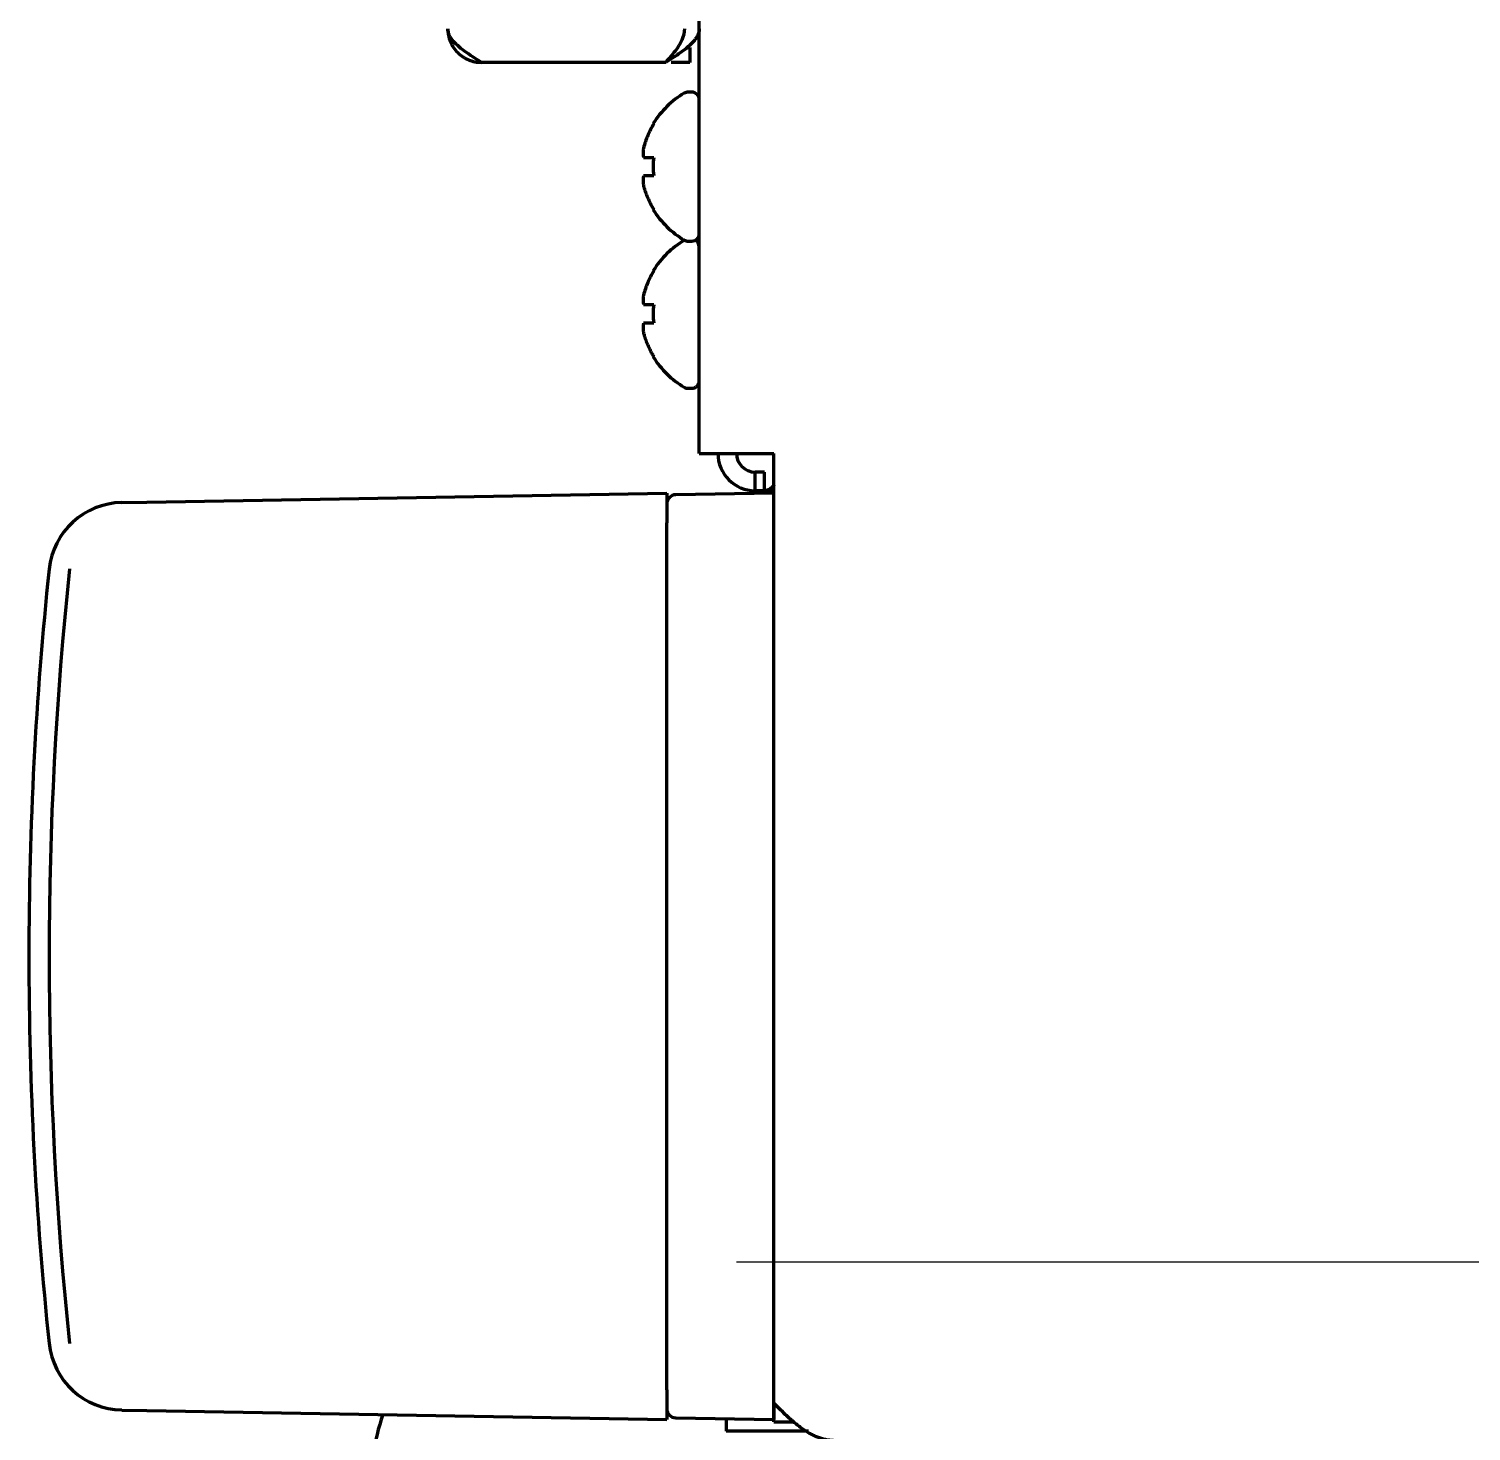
# Model space of a CAD drawing. Header units: inches. Extents: x -3022 to 7311, y 343 to 5680.
# Drawn here: x 4384.7 to 4462.1, y 2204.8 to 2280.1 of the extents above; entities that cross this region are included whole.
import ezdxf

# ---------------------------------------------------------------- set-up
doc = ezdxf.new("R2010")
doc.units = ezdxf.units.IN

# ---------------------------------------------------------------- blocks, each defined once
blk = doc.blocks.new('A$C29D5572B')
at = {"color": 1}
for p, q in [((0, 50), (0, -50)), ((-50, 0), (50, 0))]:
    blk.add_line(p, q, dxfattribs=at)
blk = doc.blocks.new('A$C0F8E2EAE')
blk.add_blockref('A$C29D5572B', (0, 0))

msp = doc.modelspace()

# ---------------------------------------------------------------- linework, layer by layer
at = {"linetype": 'Continuous', "lineweight": 70}
for p, q in [((4420.678, 2257.292), (4420.678, 3908.788)), ((4420.038, 2279.092), (4420.179, 2279.092)), ((4420.179, 2279.092), (4420.179, 2278.292)), ((4418.879, 2278.292), (4408.979, 2278.292)), ((4420.179, 2278.292), (4419.179, 2278.292)), ((4420.279, 2276.692), (4420.079, 2276.692)), ((4418.2, 2274.992), (4418.234, 2274.992)), ((4418.234, 2270.392), (4418.2, 2270.392)), ((4419.885, 2268.742), (4419.877, 2268.737)), ((4420.079, 2268.692), (4420.279, 2268.692)), ((4418.2, 2267.092), (4418.234, 2267.092)), ((4418.234, 2262.492), (4418.2, 2262.492)), ((4420.079, 2260.792), (4420.279, 2260.792)), ((4420.678, 2257.292), (4422.678, 2257.292)), ((4422.678, 2257.292), (4424.678, 2257.292)), ((4424.678, 2206.292), (4424.678, 2257.292)), ((4424.178, 2256.292), (4423.678, 2256.292)), ((4423.678, 2255.292), (4423.678, 2256.292)), ((4424.178, 2255.292), (4424.178, 2256.292)), ((4389.674, 2254.656), (4391.018, 2254.68)), ((4391.018, 2254.68), (4418.929, 2255.167)), ((4418.929, 2255.167), (4418.929, 2253.567)), ((4418.978, 2254.792), (4418.929, 2254.792)), ((4424.679, 2255.167), (4419.42, 2255.075)), ((4424.178, 2255.292), (4423.678, 2255.292)), ((4424.178, 2255.292), (4424.687, 2255.292)), ((4418.929, 2207.017), (4418.929, 2253.567)), ((4418.929, 2207.017), (4418.929, 2205.417)), ((4389.674, 2205.927), (4391.018, 2205.904)), ((4391.018, 2205.904), (4418.929, 2205.417)), ((4418.929, 2205.792), (4418.978, 2205.792)), ((4424.678, 2205.292), (4424.678, 2206.278)), ((4424.679, 2206.103), (4424.679, 2205.417)), ((4419.42, 2205.509), (4424.679, 2205.417)), ((4422.129, 2205.461), (4422.129, 2204.792)), ((4424.678, 2205.292), (4425.784, 2205.292)), ((4426.553, 2204.792), (4422.129, 2204.792))]:
    msp.add_line(p, q, dxfattribs=at)
for centre, radius, start, end in [((4422.299, 2272.493), 4.8, 120.30118, 148.41865), ((4420.079, 2276.292), 0.4, 90, 120.30118), ((4420.279, 2276.292), 0.4, 0, 90), ((4421.981, 2272.692), 3.78, 172.39595, 179.99653), ((4421.981, 2272.692), 3.78, 180.00345, 187.60407), ((4422.299, 2272.891), 4.8, 211.58373, 239.69882), ((4422.299, 2264.593), 4.8, 120.30118, 148.41865), ((4420.079, 2269.092), 0.4, 239.69882, 270), ((4420.279, 2269.092), 0.4, 270, 0), ((4420.279, 2268.392), 0.4, 0, 61.04391), ((4421.981, 2264.792), 3.78, 172.39595, 179.99653), ((4421.981, 2264.792), 3.78, 180.00345, 187.60407), ((4422.299, 2264.991), 4.8, 211.58373, 239.69882), ((4420.079, 2261.192), 0.4, 239.69882, 270), ((4420.279, 2261.192), 0.4, 270, 0), ((4423.678, 2257.292), 2, 180, 270), ((4423.678, 2257.292), 1, 180, 270), ((4389.743, 2250.657), 4, 91, 174.01305), ((4419.429, 2254.575), 0.5, 91, 180), ((4583.929, 2230.292), 199.25, 174.01305, 180), ((4583.929, 2230.292), 199.25, 180, 185.98695), ((4389.743, 2209.927), 4, 185.98695, 269), ((4419.429, 2206.009), 0.5, 180, 269), ((4416.978, 2201.292), 14, 161.72016, 180)]:
    msp.add_arc(centre, radius, start, end, dxfattribs=at)
msp.add_ellipse((4583.506, 2230.292), major_axis=(0, 197.77), ratio=0.999848, start_param=1.465422, end_param=1.67617, dxfattribs=at)
for points in [[(4407.179, 2280.092), (4407.179, 2279.856), (4407.272, 2279.385), (4407.673, 2278.786), (4408.272, 2278.385), (4408.743, 2278.292), (4408.979, 2278.292)], [(4408.979, 2278.292), (4408.664, 2278.492), (4408.037, 2278.892), (4407.347, 2279.492), (4407.179, 2279.892), (4407.179, 2280.092)], [(4419.879, 2280.092), (4419.879, 2279.892), (4419.785, 2279.492), (4419.402, 2278.892), (4419.053, 2278.492), (4418.879, 2278.292)], [(4417.683, 2273.692), (4417.679, 2273.666), (4417.674, 2273.615), (4417.669, 2273.541), (4417.666, 2273.469), (4417.667, 2273.399), (4417.67, 2273.33), (4417.675, 2273.261), (4417.68, 2273.215), (4417.683, 2273.192)], [(4417.683, 2273.192), (4417.697, 2273.192), (4417.726, 2273.192), (4417.777, 2273.192), (4417.833, 2273.192), (4417.895, 2273.192), (4417.961, 2273.192), (4418.036, 2273.192), (4418.123, 2273.192), (4418.194, 2273.192), (4418.234, 2273.192)], [(4417.683, 2272.192), (4417.68, 2272.168), (4417.674, 2272.121), (4417.669, 2272.049), (4417.667, 2271.978), (4417.667, 2271.906), (4417.669, 2271.835), (4417.674, 2271.763), (4417.68, 2271.716), (4417.683, 2271.692)], [(4417.683, 2271.692), (4417.697, 2271.638), (4417.726, 2271.529), (4417.777, 2271.368), (4417.833, 2271.209), (4417.895, 2271.054), (4417.961, 2270.902), (4418.036, 2270.745), (4418.123, 2270.579), (4418.194, 2270.456), (4418.234, 2270.392)], [(4417.683, 2265.792), (4417.679, 2265.766), (4417.674, 2265.715), (4417.669, 2265.641), (4417.666, 2265.569), (4417.667, 2265.499), (4417.67, 2265.43), (4417.675, 2265.361), (4417.68, 2265.315), (4417.683, 2265.292)], [(4417.683, 2265.292), (4417.697, 2265.292), (4417.726, 2265.292), (4417.777, 2265.292), (4417.833, 2265.292), (4417.895, 2265.292), (4417.961, 2265.292), (4418.036, 2265.292), (4418.123, 2265.292), (4418.194, 2265.292), (4418.234, 2265.292)], [(4417.683, 2264.292), (4417.68, 2264.268), (4417.674, 2264.221), (4417.669, 2264.149), (4417.667, 2264.078), (4417.667, 2264.006), (4417.669, 2263.935), (4417.674, 2263.863), (4417.68, 2263.816), (4417.683, 2263.792)], [(4417.683, 2263.792), (4417.697, 2263.738), (4417.726, 2263.629), (4417.777, 2263.468), (4417.833, 2263.309), (4417.895, 2263.154), (4417.961, 2263.002), (4418.036, 2262.845), (4418.123, 2262.679), (4418.194, 2262.556), (4418.234, 2262.492)], [(4427.879, 2204.292), (4427.808, 2204.292), (4427.666, 2204.299), (4427.452, 2204.332), (4427.239, 2204.386), (4427.026, 2204.461), (4426.812, 2204.557), (4426.599, 2204.671), (4426.385, 2204.803), (4426.172, 2204.951), (4425.959, 2205.114), (4425.745, 2205.29), (4425.532, 2205.477), (4425.318, 2205.673), (4425.105, 2205.875), (4424.892, 2206.082), (4424.75, 2206.222), (4424.678, 2206.292)]]:
    msp.add_open_spline(points, degree=3, dxfattribs=at)
for points, knots in [([(4420.679, 2280.092), (4420.679, 2280.017), (4420.667, 2279.942), (4420.621, 2279.792), (4420.587, 2279.717), (4420.496, 2279.567), (4420.441, 2279.492), (4420.31, 2279.342), (4420.235, 2279.267), (4420.068, 2279.117), (4419.976, 2279.042), (4419.781, 2278.892), (4419.676, 2278.817), (4419.458, 2278.667), (4419.345, 2278.592), (4419.114, 2278.442), (4418.996, 2278.367), (4418.879, 2278.292)], [0, 0, 0, 0, 0.125, 0.125, 0.25, 0.25, 0.375, 0.375, 0.5, 0.5, 0.625, 0.625, 0.75, 0.75, 0.875, 0.875, 1, 1, 1, 1]), ([(4418.234, 2274.992), (4418.109, 2274.789), (4418.001, 2274.579), (4417.863, 2274.254), (4417.821, 2274.144), (4417.746, 2273.921), (4417.712, 2273.807), (4417.683, 2273.692)], [0, 0, 0, 0, 0.5, 0.5, 0.75, 0.75, 1, 1, 1, 1]), ([(4418.234, 2272.192), (4418.109, 2272.192), (4418.001, 2272.192), (4417.863, 2272.192), (4417.821, 2272.192), (4417.746, 2272.192), (4417.712, 2272.192), (4417.683, 2272.192)], [0, 0, 0, 0, 0.5, 0.5, 0.75, 0.75, 1, 1, 1, 1]), ([(4418.234, 2267.092), (4418.109, 2266.889), (4418.001, 2266.679), (4417.863, 2266.354), (4417.821, 2266.244), (4417.746, 2266.021), (4417.712, 2265.907), (4417.683, 2265.792)], [0, 0, 0, 0, 0.5, 0.5, 0.75, 0.75, 1, 1, 1, 1]), ([(4418.234, 2264.292), (4418.109, 2264.292), (4418.001, 2264.292), (4417.863, 2264.292), (4417.821, 2264.292), (4417.746, 2264.292), (4417.712, 2264.292), (4417.683, 2264.292)], [0, 0, 0, 0, 0.5, 0.5, 0.75, 0.75, 1, 1, 1, 1]), ([(4424.683, 2255.564), (4424.681, 2255.563), (4424.647, 2255.526), (4424.579, 2255.461), (4424.478, 2255.386), (4424.379, 2255.332), (4424.278, 2255.299), (4424.212, 2255.292), (4424.178, 2255.292)], [0, 0, 0, 0, 0.008259, 0.206607, 0.404956, 0.603304, 0.801652, 1, 1, 1, 1])]:
    msp.add_open_spline(points, degree=3, knots=knots, dxfattribs=at)

# ---------------------------------------------------------------- block references
msp.add_blockref('A$C0F8E2EAE', (4472.678, 2213.892))

doc.saveas('drawing.dxf')
